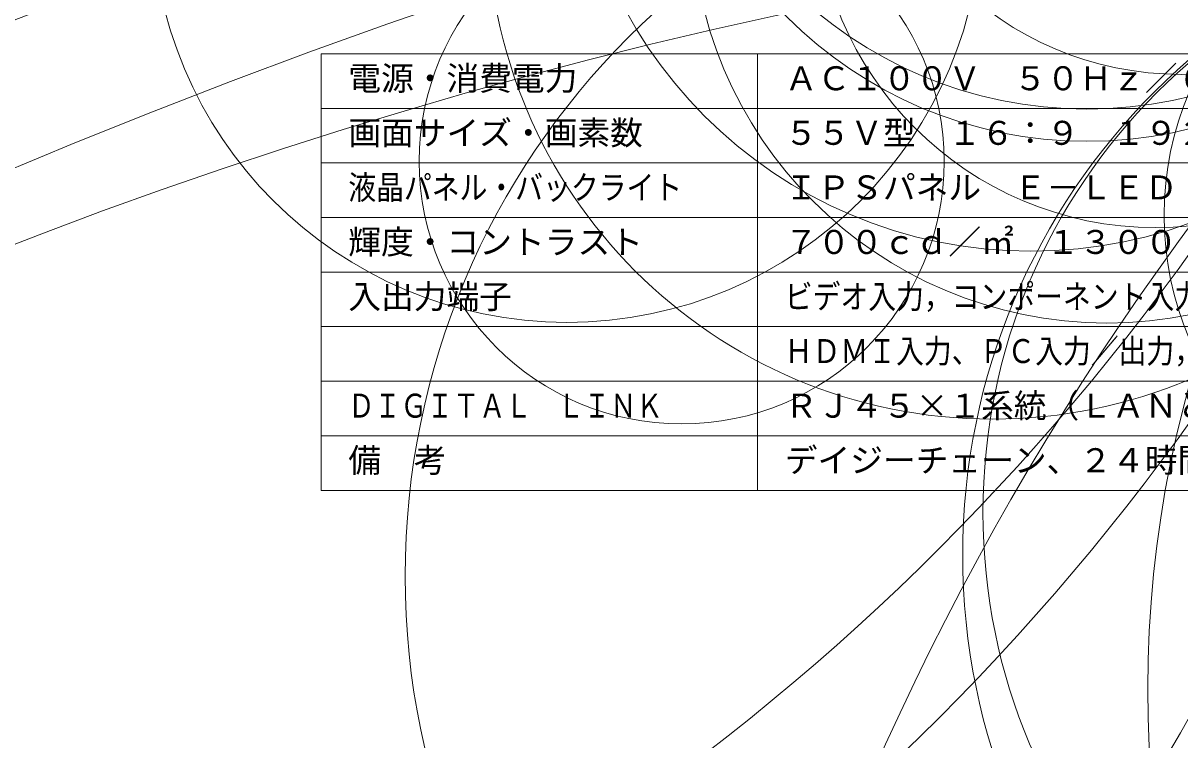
# Model space of a CAD drawing. Units: millimetres, scale not verified. Extents: x -5004 to 4303, y -2494 to 8632.
# Drawn here: x -89.8 to 16.2, y -79.4 to -13.7 of the extents above; entities that cross this region are included whole.
import ezdxf
from ezdxf.enums import TextEntityAlignment as Align

# ---------------------------------------------------------------- set-up
doc = ezdxf.new("R2010")
doc.units = ezdxf.units.MM
doc.header["$LTSCALE"] = 0.125
doc.layers.add('0-2_MOJI1', color=7, linetype='Continuous')
doc.layers.add('0-3_WAKU', color=1, linetype='Continuous', lineweight=18)
doc.layers.add('0-6_GAIKEI', color=1, linetype='Continuous', lineweight=18)
doc.styles.add('ＭＳ ゴシック', font='')
doc.styles.get('ＭＳ ゴシック').set_extended_font_data('MS Gothic')

msp = doc.modelspace()

# ---------------------------------------------------------------- linework, layer by layer
at = {"layer": '0-3_WAKU', "color": 4}
for p, q in [((-62.4976, -56.4967), (-62.4976, -16.4967)), ((-62.4976, -16.4967), (62.5024, -16.4967)), ((-22.4976, -56.4967), (-22.4976, -16.4967)), ((-62.4976, -56.4967), (62.5024, -56.4967))]:
    msp.add_line(p, q, dxfattribs=at)
at = {"layer": '0-3_WAKU'}
for p, q in [((62.5024, -21.4967), (-62.4976, -21.4967)), ((62.5024, -26.4967), (-62.4976, -26.4967)), ((62.5024, -31.4967), (-62.4976, -31.4967)), ((-62.4976, -36.4967), (62.5024, -36.4967)), ((-62.4976, -41.4967), (62.5024, -41.4967)), ((-62.4976, -46.4967), (62.5024, -46.4967)), ((-62.4976, -51.4967), (62.5024, -51.4967))]:
    msp.add_line(p, q, dxfattribs=at)
at = {"layer": '0-6_GAIKEI'}
for centre, radius in [((-2479.6363, 30.6114), 2524.4925), ((-524.2076, 7.7909), 569.0622), ((-158.3857, 90.7572), 215.758), ((-158.3857, 75.2572), 215.758), ((-170.9658, 28.7181), 215.8219), ((-158.3885, -43.6342), 215.761), ((226.3146, -186.781), 260.0413), ((7.6991, 17.2857), 38.8533), ((7.6995, 14.3382), 38.8529), ((2.5558, 7.7152), 42.2989), ((-0.9433, -3.6484), 46.3177), ((16.3398, 11.328), 29.7057), ((9.5306, -3.0646), 38.098), ((-39.964, -3.0635), 38.0411), ((13.9864, -1.2294), 31.1932), ((116.148, -74.6985), 102.8817), ((-50.5042, -178.4828), 201.4169), ((152.2115, -605.9494), 627.691), ((15.0298, -64.3584), 69.8149), ((80.5564, -476.3857), 474.2678), ((-39.0162, -467.8986), 465.7198), ((-31.9174, -161.9613), 159.6774), ((-29.4459, -26.3611), 24.0547), ((52.5908, -58.5343), 54.4254)]:
    msp.add_circle(centre, radius, dxfattribs=at)
at = {"layer": '0-6_GAIKEI', "color": 7}
for centre, radius in [((56.3638, -62.4295), 60.0554), ((43.7603, -31.2944), 28.9849)]:
    msp.add_circle(centre, radius, dxfattribs=at)

# ---------------------------------------------------------------- texts
at = {"layer": '0-2_MOJI1', "style": 'ＭＳ ゴシック'}
for s, p in [('電源・消費電力', (-59.9976, -20.4967)), ('ＡＣ１００Ｖ\u3000５０Ｈｚ／６０Ｈｚ\u3000１５０Ｗ', (-19.9976, -20.4967)), ('画面サイズ・画素数', (-59.9976, -25.4967)), ('５５Ｖ型\u3000１６：９\u3000１９２０×１０８０画素', (-19.9976, -25.4967)), ('ＩＰＳパネル\u3000Ｅ－ＬＥＤ', (-19.9976, -30.4967)), ('輝度・コントラスト', (-59.9976, -35.4967)), ('７００ｃｄ／㎡\u3000１３００：１', (-19.9976, -35.4967)), ('入出力端子', (-59.9976, -40.4967)), ('ＲＪ４５×１系統（ＬＡＮと共用）', (-19.9976, -50.4967)), ('備\u3000考', (-59.9976, -55.4967)), ('デイジーチェーン、２４時間連続稼動', (-19.9976, -55.4967))]:
    msp.add_text(s, height=2.199, dxfattribs=at).set_placement(p, align=Align.BOTTOM_LEFT)
for s, width, p in [('液晶パネル・バックライト', 0.85, (-59.9976, -30.4967)), ('ビデオ入力，コンポーネント入力，ＤＶＩ－Ｄ入力／出力', 0.85, (-19.9976, -40.4967)), ('ＨＤＭＩ入力、ＰＣ入力／出力，音声入力，外部制御端子', 0.85, (-19.9976, -45.4967)), ('ＤＩＧＩＴＡＬ\u3000ＬＩＮＫ', 0.8, (-59.9976, -50.4967))]:
    msp.add_text(s, height=2.199, dxfattribs=dict(at, width=width)).set_placement(p, align=Align.BOTTOM_LEFT)

doc.saveas('drawing.dxf')
